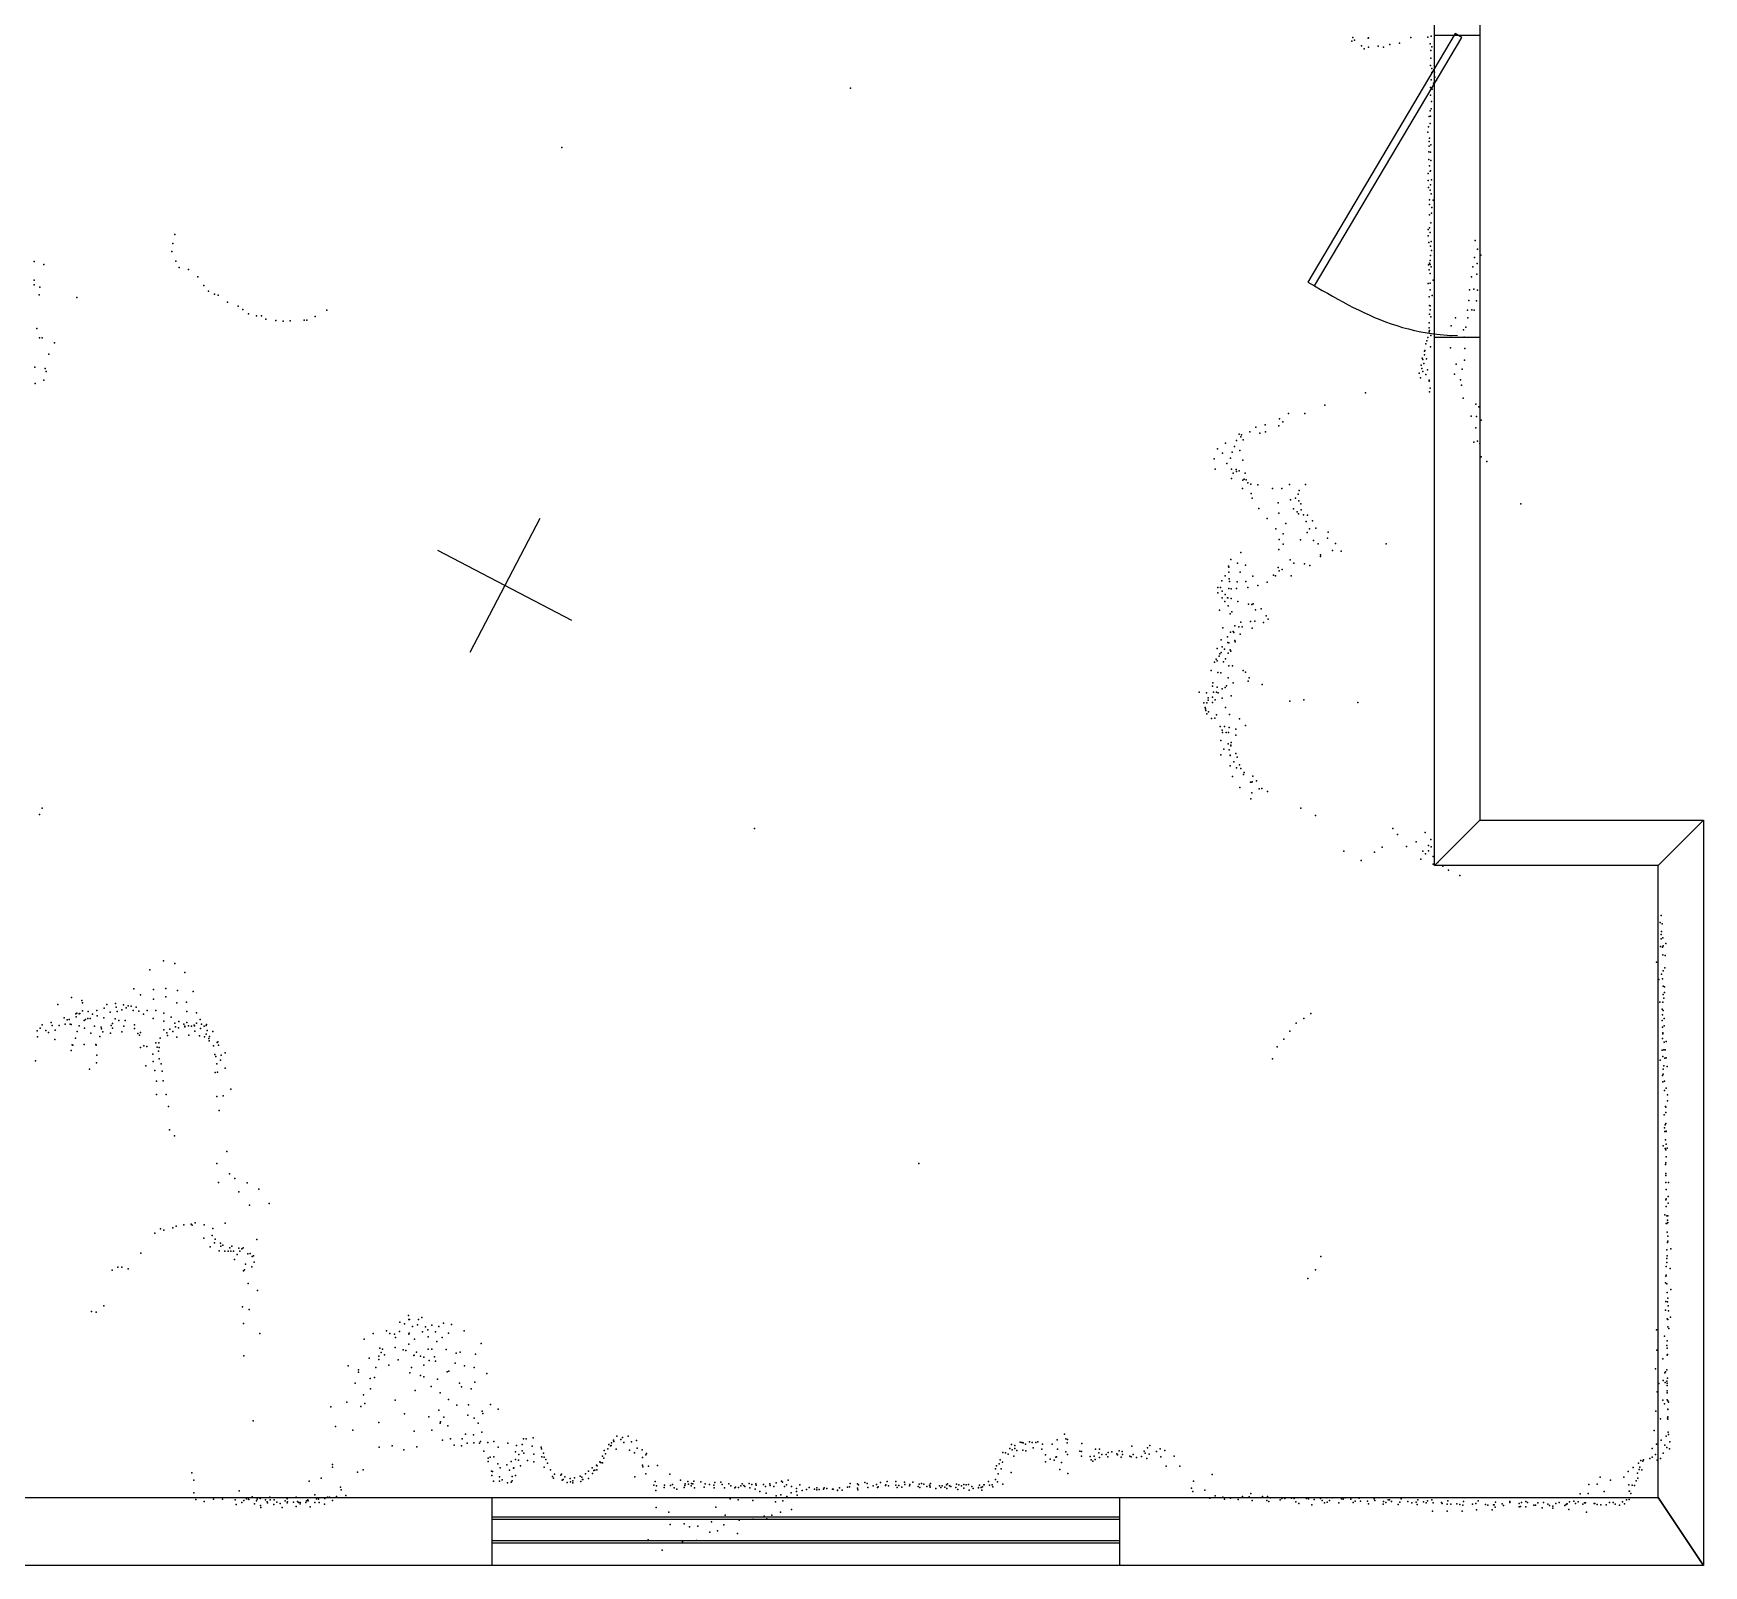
# Model space of a CAD drawing. Header units: millimetres. Extents: x -399 to 13959, y -15390 to 1030.
# Drawn here: x 8062 to 12480, y -15390 to -11336 of the extents above; entities that cross this region are included whole.
import ezdxf

# ---------------------------------------------------------------- set-up
doc = ezdxf.new("R2010")
doc.units = ezdxf.units.MM
for name, color, linetype in [('DOORS', 7, 'Continuous'), ('P', 9, 'Continuous'), ('PANOS', 10, 'Continuous'), ('ROOMS', 1, 'Continuous'), ('WALLS', 3, 'Continuous'), ('WINDOWS', 6, 'Continuous')]:
    doc.layers.add(name, color=color, linetype=linetype)

# ---------------------------------------------------------------- blocks, each defined once
blk = doc.blocks.new('1-Standard_3C')
for points in [[(-403.982, 5.64828), (253.382, 394.931), (263.573, 377.722), (-393.791, -11.5606), (-403.982, 5.64828)], [(263.573, 377.722), (275.367, 357.142), (283.15, 343.495), (290.844, 329.879), (298.429, 316.269), (305.882, 302.642), (313.184, 288.973), (320.313, 275.239), (327.249, 261.416), (333.971, 247.479), (340.456, 233.405), (346.686, 219.17), (352.638, 204.75), (358.291, 190.121), (363.626, 175.258), (368.62, 160.139), (373.253, 144.738), (377.503, 129.032), (381.351, 112.998), (384.774, 96.6102), (387.752, 79.8457), (390.265, 62.6802), (392.29, 45.0899), (393.807, 27.0508), (395.085, -0.90191)]]:
    blk.add_lwpolyline(points)
blk = doc.blocks.new('1-Standard_45')
for points in [[(-590, 42.9766), (589.999, 42.9766), (589.999, 32.9766), (-590, 32.9766), (-590, 42.9766)], [(-590.014, -44.0958), (589.985, -44.0958), (589.985, -54.0958), (-590.014, -54.0958), (-590.014, -44.0958)]]:
    blk.add_lwpolyline(points)

msp = doc.modelspace()

# ---------------------------------------------------------------- linework, layer by layer
at = {"layer": 'DOORS'}
msp.add_lwpolyline([(11888.2, -11340.9), (11888.2, -12140.9), (11768.2, -12140.9), (11768.2, -11340.9), (11888.2, -11340.9)], dxfattribs=at)
at = {"layer": 'P'}
for p in [(11552, -11347), (11592, -11349), (11593, -11348), (11705, -11347), (11750, -11346), (11759, -11344), (11549, -11357), (11556, -11354), (11575, -11369), (11582, -11377), (11593, -11373), (11619, -11370), (11633, -11373), (11650, -11366), (11675, -11362), (11756, -11364), (11758, -11382), (11761, -11372), (11757, -11421), (11758, -11402), (11761, -11429), (11761, -11440), (11768, -11439), (10223, -11481), (11757, -11480), (11759, -11459), (11762, -11484), (11765, -11468), (11769, -11452), (11773, -11460), (11757, -11500), (11760, -11517), (11754, -11556), (11756, -11541), (11757, -11555), (11759, -11536), (11750, -11598), (11752, -11584), (11755, -11614), (11756, -11575), (9460, -11638), (11753, -11650), (11754, -11622), (11754, -11635), (11757, -11651), (11758, -11631), (11753, -11670), (11755, -11687), (11756, -11701), (11757, -11700), (11758, -11673), (11751, -11707), (11751, -11726), (11752, -11744), (11757, -11737), (11760, -11724), (11755, -11777), (11755, -11789), (11756, -11751), (11759, -11761), (11764, -11778), (11755, -11816), (11758, -11838), (11760, -11812), (11761, -11797), (8436, -11868), (11751, -11855), (11751, -11872), (11755, -11851), (11756, -11863), (8428, -11913), (8431, -11892), (11753, -11890), (11757, -11899), (11757, -11924), (11759, -11887), (11760, -11911), (11875, -11884), (11882, -11907), (11890, -11923), (8064, -11940), (8090, -11948), (8439, -11939), (8448, -11956), (8472, -11961), (11752, -11949), (11754, -11962), (11755, -11944), (11756, -11937), (11756, -11948), (11759, -11954), (11869, -11954), (11874, -11929), (11881, -11945), (8064, -11989), (8064, -12002), (8079, -12008), (8497, -11980), (8513, -12003), (11751, -11998), (11756, -11972), (11756, -11997), (11756, -12015), (11764, -11989), (11860, -12015), (11866, -11980), (11872, -12013), (11880, -11973), (8077, -12028), (8177, -12035), (8525, -12018), (8541, -12026), (8551, -12029), (8575, -12047), (8604, -12058), (11754, -12033), (11755, -12056), (11756, -12057), (11762, -12030), (11859, -12043), (11879, -12044), (11882, -12016), (8616, -12067), (8631, -12078), (8652, -12084), (8665, -12084), (8677, -12092), (8703, -12096), (8723, -12098), (8741, -12097), (8778, -12095), (8785, -12095), (8807, -12085), (8838, -12069), (11754, -12102), (11755, -12079), (11756, -12068), (11758, -12086), (11823, -12089), (11855, -12069), (11856, -12089), (11867, -12068), (11873, -12069), (8071, -12117), (8078, -12142), (8085, -12142), (11750, -12141), (11754, -12115), (11754, -12126), (11755, -12122), (11758, -12136), (11811, -12140), (11812, -12110), (11845, -12121), (11846, -12140), (11851, -12114), (8103, -12185), (8118, -12155), (11741, -12177), (11741, -12187), (11742, -12175), (11745, -12158), (11748, -12150), (11757, -12166), (11810, -12168), (11848, -12170), (8066, -12219), (8093, -12223), (8096, -12231), (11727, -12235), (11733, -12214), (11734, -12223), (11735, -12196), (11737, -12199), (11737, -12231), (11740, -12210), (11747, -12197), (11749, -12226), (11825, -12211), (11841, -12225), (11847, -12201), (8067, -12263), (8090, -12254), (11731, -12248), (11745, -12239), (11754, -12254), (11754, -12256), (11756, -12275), (11821, -12238), (11837, -12253), (11839, -12267), (11478, -12320), (11585, -12287), (11755, -12285), (11844, -12301), (11877, -12317), (11885, -12324), (11358, -12356), (11367, -12364), (11382, -12342), (11425, -12342), (11865, -12349), (11879, -12350), (11891, -12360), (11244, -12413), (11251, -12397), (11256, -12404), (11257, -12398), (11262, -12412), (11279, -12390), (11295, -12378), (11306, -12394), (11320, -12372), (11321, -12390), (11356, -12375), (11877, -12380), (11194, -12435), (11207, -12447), (11215, -12420), (11233, -12444), (11239, -12429), (11253, -12440), (11872, -12418), (11882, -12415), (11888, -12421), (11891, -12457), (11185, -12462), (11188, -12489), (11219, -12474), (11228, -12460), (11231, -12489), (11235, -12500), (11243, -12490), (11244, -12495), (11251, -12494), (11261, -12465), (11267, -12500), (11906, -12469), (11231, -12514), (11260, -12540), (11261, -12518), (11264, -12516), (11270, -12517), (11274, -12525), (11282, -12529), (11301, -12531), (11339, -12540), (11364, -12540), (11384, -12530), (11427, -12530), (11283, -12554), (11286, -12566), (11354, -12578), (11387, -12570), (11400, -12566), (11407, -12555), (11409, -12573), (11410, -12546), (11414, -12581), (11996, -12581), (11303, -12593), (11325, -12620), (11356, -12606), (11375, -12633), (11395, -12594), (11405, -12602), (11408, -12607), (11415, -12597), (11421, -12610), (11428, -12628), (11432, -12611), (11445, -12626), (11348, -12647), (11357, -12675), (11368, -12660), (11413, -12676), (11431, -12657), (11437, -12647), (11448, -12678), (11454, -12645), (11485, -12672), (11487, -12656), (11256, -12710), (11356, -12702), (11368, -12688), (11460, -12687), (11466, -12716), (11466, -12720), (11498, -12704), (11506, -12686), (11521, -12706), (11640, -12687), (11223, -12746), (11224, -12748), (11224, -12762), (11229, -12728), (11247, -12738), (11254, -12762), (11268, -12743), (11354, -12749), (11357, -12758), (11365, -12755), (11386, -12729), (11396, -12738), (11424, -12740), (11438, -12744), (11195, -12802), (11202, -12802), (11205, -12785), (11214, -12771), (11224, -12805), (11225, -12779), (11226, -12786), (11230, -12806), (11244, -12805), (11246, -12787), (11269, -12786), (11274, -12802), (11287, -12772), (11301, -12797), (11325, -12788), (11342, -12770), (11347, -12771), (11389, -12771), (11195, -12816), (11206, -12812), (11206, -12830), (11213, -12839), (11214, -12821), (11220, -12830), (11221, -12830), (11222, -12851), (11230, -12831), (11248, -12839), (11276, -12846), (11285, -12847), (11288, -12845), (11199, -12862), (11227, -12872), (11232, -12867), (11256, -12894), (11281, -12892), (11293, -12891), (11294, -12861), (11309, -12859), (11316, -12895), (11323, -12877), (11328, -12886), (11204, -12941), (11208, -12909), (11220, -12933), (11228, -12920), (11235, -12919), (11237, -12921), (11240, -12904), (11240, -12942), (11250, -12906), (11254, -12926), (11259, -12906), (11286, -12910), (11193, -12964), (11198, -12984), (11200, -12978), (11204, -12974), (11206, -12959), (11212, -12965), (11221, -12948), (11222, -12976), (11224, -12949), (11227, -12967), (11229, -12971), (11241, -12946), (11177, -13022), (11186, -13000), (11190, -12992), (11193, -12996), (11195, -13027), (11203, -13028), (11210, -12999), (11215, -12991), (11224, -13009), (11234, -13009), (11262, -13022), (11268, -13026), (11181, -13063), (11182, -13054), (11193, -13066), (11206, -13070), (11214, -13067), (11218, -13062), (11222, -13041), (11235, -13054), (11275, -13050), (11278, -13041), (11312, -13059), (11145, -13079), (11158, -13107), (11161, -13120), (11165, -13081), (11166, -13107), (11169, -13094), (11169, -13100), (11181, -13092), (11181, -13106), (11183, -13079), (11188, -13099), (11191, -13079), (11196, -13081), (11206, -13095), (11215, -13120), (11230, -13089), (11385, -13103), (11422, -13099), (11565, -13106), (11162, -13123), (11163, -13128), (11166, -13136), (11170, -13131), (11178, -13149), (11187, -13148), (11191, -13139), (11226, -13138), (11252, -13150), (11201, -13170), (11203, -13207), (11206, -13180), (11207, -13186), (11212, -13170), (11217, -13186), (11223, -13186), (11225, -13173), (11242, -13177), (11242, -13193), (11268, -13167), (11203, -13245), (11211, -13230), (11222, -13216), (11225, -13232), (11227, -13246), (11227, -13247), (11229, -13219), (11229, -13221), (11230, -13212), (11242, -13241), (11246, -13251), (11227, -13274), (11237, -13263), (11244, -13279), (11252, -13271), (11256, -13281), (11264, -13292), (11234, -13302), (11253, -13331), (11263, -13297), (11281, -13317), (11285, -13317), (11286, -13316), (11287, -13301), (11297, -13314), (11304, -13335), (11311, -13334), (11282, -13361), (11285, -13345), (11326, -13342), (8078, -13403), (8085, -13386), (11414, -13386), (11453, -13405), (9969, -13440), (11658, -13440), (11670, -13456), (11743, -13450), (11758, -13469), (11528, -13500), (11609, -13502), (11629, -13489), (11694, -13487), (11719, -13475), (11737, -13500), (11744, -13507), (11752, -13485), (11752, -13499), (11759, -13488), (11764, -13514), (11574, -13524), (11732, -13521), (11764, -13534), (11777, -13530), (11790, -13539), (11805, -13550), (11835, -13564), (12365, -13688), (12367, -13670), (12370, -13692), (12367, -13720), (12367, -13732), (12368, -13712), (12372, -13729), (12366, -13752), (12371, -13754), (12372, -13774), (12373, -13750), (12378, -13776), (12380, -13744), (8370, -13814), (8406, -13790), (8436, -13797), (8463, -13821), (12355, -13793), (12368, -13825), (12373, -13816), (12377, -13808), (8328, -13864), (8380, -13866), (8412, -13863), (8443, -13868), (8485, -13871), (12361, -13839), (12371, -13837), (12373, -13857), (12376, -13859), (8127, -13905), (8163, -13887), (8190, -13895), (8192, -13901), (8249, -13915), (8256, -13905), (8279, -13903), (8281, -13912), (8300, -13906), (8307, -13914), (8313, -13909), (8321, -13910), (8334, -13912), (8345, -13880), (8380, -13891), (8412, -13885), (8441, -13901), (8467, -13899), (12364, -13899), (12372, -13899), (12373, -13879), (12374, -13889), (12376, -13874), (8085, -13959), (8109, -13953), (8143, -13941), (8146, -13957), (8151, -13946), (8157, -13945), (8159, -13957), (8162, -13958), (8174, -13930), (8175, -13938), (8177, -13928), (8183, -13930), (8185, -13929), (8192, -13922), (8196, -13948), (8200, -13945), (8206, -13942), (8207, -13924), (8212, -13942), (8218, -13931), (8230, -13921), (8231, -13935), (8248, -13941), (8265, -13926), (8271, -13956), (8278, -13943), (8284, -13924), (8288, -13948), (8296, -13919), (8305, -13948), (8326, -13921), (8329, -13959), (8341, -13923), (8353, -13931), (8363, -13921), (8379, -13942), (8386, -13921), (8407, -13928), (8407, -13949), (8426, -13939), (8436, -13955), (8447, -13950), (8460, -13957), (8468, -13924), (8468, -13953), (8493, -13927), (8493, -13955), (8503, -13945), (8507, -13957), (8520, -13958), (11402, -13955), (11422, -13942), (11441, -13929), (12370, -13918), (12370, -13948), (12371, -13933), (12373, -13921), (12375, -13942), (8072, -13975), (8073, -13991), (8080, -13968), (8095, -13974), (8102, -13979), (8112, -13961), (8119, -13998), (8120, -13973), (8130, -13961), (8173, -13994), (8178, -13977), (8183, -13962), (8197, -13968), (8214, -13981), (8224, -13963), (8238, -13990), (8241, -13965), (8242, -13970), (8246, -13978), (8266, -13981), (8268, -13961), (8271, -13968), (8296, -13978), (8301, -13963), (8329, -13969), (8338, -13982), (8343, -13986), (8345, -13979), (8397, -13994), (8407, -13972), (8415, -13980), (8417, -13987), (8423, -13971), (8431, -13977), (8438, -13964), (8441, -13992), (8446, -13967), (8463, -13963), (8463, -13964), (8472, -13962), (8473, -13986), (8480, -13963), (8487, -13960), (8488, -13962), (8489, -13976), (8501, -13988), (8504, -13969), (8514, -13963), (8515, -13991), (8519, -13961), (8519, -13984), (8522, -13974), (8526, -13995), (8527, -14001), (8528, -13990), (8537, -13977), (11369, -13997), (11385, -13976), (12371, -13965), (12371, -13995), (12372, -13980), (12372, -13983), (12375, -13962), (12381, -14003), (8162, -14027), (8165, -14012), (8166, -14013), (8196, -14011), (8227, -14011), (8228, -14013), (8230, -14039), (8345, -14019), (8354, -14015), (8362, -14016), (8378, -14037), (8386, -14007), (8389, -14018), (8393, -14029), (8394, -14007), (8395, -14019), (8538, -14015), (8542, -14038), (8545, -14043), (8548, -14006), (8550, -14004), (8552, -14013), (8559, -14039), (8569, -14033), (11352, -14017), (12370, -14026), (12372, -14043), (12374, -14025), (12375, -14005), (12377, -14047), (12378, -14025), (12381, -14046), (8068, -14054), (8210, -14076), (8229, -14060), (8359, -14068), (8379, -14056), (8383, -14080), (8395, -14049), (8400, -14062), (8403, -14082), (8543, -14085), (8547, -14062), (8549, -14084), (8557, -14053), (8569, -14074), (11339, -14049), (12365, -14053), (12373, -14076), (12373, -14090), (12374, -14068), (12383, -14069), (8388, -14108), (8405, -14107), (8584, -14129), (12371, -14093), (12372, -14110), (12376, -14108), (12376, -14133), (12381, -14127), (8388, -14143), (8413, -14143), (8419, -14175), (8547, -14149), (8564, -14147), (12379, -14175), (12380, -14177), (12384, -14144), (12384, -14160), (8553, -14186), (12375, -14197), (12378, -14224), (12380, -14191), (12380, -14220), (8422, -14237), (8435, -14253), (12376, -14232), (12377, -14241), (12379, -14263), (12381, -14240), (12381, -14241), (8574, -14294), (12373, -14279), (12378, -14286), (12380, -14290), (12381, -14275), (12381, -14308), (12383, -14285), (8547, -14326), (8581, -14353), (10404, -14326), (12379, -14329), (12380, -14324), (12380, -14352), (8552, -14376), (8595, -14366), (8605, -14401), (8627, -14377), (8658, -14394), (12380, -14358), (12380, -14376), (12381, -14395), (12387, -14376), (8634, -14436), (8686, -14432), (12380, -14422), (12381, -14419), (12381, -14440), (12386, -14413), (12386, -14431), (8460, -14488), (8479, -14486), (8482, -14489), (8490, -14483), (8514, -14488), (8569, -14484), (12377, -14462), (12381, -14485), (12382, -14464), (12382, -14485), (12384, -14476), (12385, -14464), (12385, -14482), (8383, -14510), (8398, -14499), (8407, -14502), (8431, -14496), (8440, -14492), (8513, -14523), (8535, -14516), (8537, -14498), (8543, -14526), (8653, -14527), (12383, -14508), (12385, -14518), (12385, -14531), (8346, -14563), (8530, -14546), (8541, -14536), (8553, -14557), (8557, -14537), (8558, -14545), (8563, -14542), (8568, -14558), (8577, -14558), (8582, -14549), (8584, -14558), (8587, -14545), (8591, -14558), (8601, -14567), (8605, -14550), (8608, -14558), (8613, -14552), (8617, -14549), (8629, -14565), (8635, -14564), (8641, -14572), (8644, -14570), (11467, -14572), (12382, -14554), (12382, -14577), (12383, -14570), (12384, -14535), (12393, -14552), (8270, -14608), (8285, -14600), (8296, -14600), (8313, -14605), (8594, -14580), (8618, -14610), (8620, -14607), (8623, -14592), (8640, -14599), (8646, -14587), (11453, -14607), (12381, -14598), (12381, -14621), (12382, -14588), (12391, -14604), (8630, -14643), (8655, -14662), (11433, -14630), (12379, -14642), (12380, -14624), (12382, -14644), (12393, -14659), (8248, -14702), (8615, -14705), (12380, -14691), (12383, -14667), (12384, -14692), (12385, -14682), (12386, -14702), (8216, -14717), (8228, -14719), (8618, -14749), (8633, -14712), (9031, -14746), (9044, -14750), (9054, -14728), (9055, -14739), (9057, -14739), (9078, -14753), (9081, -14739), (9089, -14733), (9116, -14754), (9147, -14748), (9168, -14752), (12379, -14714), (12383, -14737), (12385, -14739), (12387, -14716), (12392, -14732), (8661, -14776), (8937, -14791), (8961, -14776), (8996, -14769), (9005, -14776), (9017, -14777), (9020, -14786), (9030, -14770), (9055, -14777), (9056, -14775), (9065, -14757), (9070, -14791), (9091, -14771), (9099, -14758), (9105, -14766), (9106, -14784), (9126, -14771), (9129, -14797), (9134, -14757), (9143, -14786), (9160, -14775), (9201, -14769), (12355, -14766), (12376, -14783), (12383, -14795), (12385, -14758), (12388, -14762), (8619, -14835), (8950, -14841), (8976, -14836), (8978, -14814), (8982, -14826), (8985, -14817), (8991, -14832), (9019, -14813), (9040, -14819), (9047, -14821), (9055, -14804), (9068, -14834), (9069, -14833), (9075, -14825), (9086, -14836), (9095, -14838), (9106, -14817), (9116, -14817), (9123, -14837), (9154, -14818), (9180, -14828), (9191, -14825), (9231, -14830), (9246, -14802), (12356, -14820), (12382, -14807), (12383, -14814), (12383, -14833), (12384, -14831), (8895, -14861), (8922, -14872), (8922, -14878), (8968, -14866), (8976, -14844), (9002, -14859), (9027, -14845), (9058, -14880), (9062, -14866), (9086, -14887), (9095, -14859), (9109, -14847), (9126, -14849), (9156, -14877), (9161, -14875), (9178, -14854), (9202, -14861), (9228, -14866), (9261, -14881), (12352, -14869), (12372, -14843), (12377, -14880), (12379, -14877), (12382, -14872), (8913, -14907), (8953, -14895), (8954, -14922), (8964, -14892), (9072, -14926), (9095, -14890), (9114, -14916), (9131, -14896), (9189, -14907), (9194, -14917), (9220, -14922), (9230, -14904), (12357, -14930), (12361, -14908), (12373, -14900), (12378, -14905), (12382, -14902), (12383, -14907), (12383, -14913), (12383, -14927), (12384, -14894), (8849, -14970), (8891, -14957), (8928, -14969), (8935, -14938), (8939, -14961), (9019, -14952), (9138, -14933), (9160, -14950), (9182, -14965), (9213, -14964), (9271, -14963), (12372, -14952), (12376, -14962), (12383, -14933), (12383, -14951), (12385, -14954), (12387, -14957), (8643, -15007), (8976, -15011), (9044, -14988), (9108, -14996), (9134, -14978), (9138, -15013), (9139, -15009), (9148, -14997), (9211, -14992), (9228, -15000), (9238, -15013), (9249, -14981), (9251, -14987), (9291, -14976), (12353, -14981), (12366, -15001), (12384, -15000), (12385, -14976), (12385, -14977), (12385, -14996), (12385, -15002), (8861, -15022), (8907, -15031), (9069, -15034), (9116, -15031), (9144, -15058), (9158, -15020), (9165, -15054), (9196, -15054), (9205, -15042), (9226, -15044), (9245, -15061), (9248, -15037), (9280, -15061), (9358, -15054), (9365, -15054), (9384, -15052), (9596, -15058), (9597, -15061), (9605, -15047), (9616, -15056), (9620, -15051), (9635, -15047), (9644, -15062), (9657, -15059), (10672, -15063), (10697, -15062), (10719, -15062), (10770, -15057), (10789, -15042), (10793, -15054), (10797, -15056), (12349, -15032), (12367, -15058), (12381, -15047), (12386, -15037), (12387, -15043), (12390, -15062), (8977, -15076), (9011, -15073), (9042, -15083), (9076, -15075), (9175, -15071), (9194, -15073), (9209, -15066), (9227, -15065), (9242, -15066), (9253, -15087), (9264, -15064), (9265, -15105), (9270, -15103), (9280, -15102), (9291, -15076), (9317, -15066), (9337, -15089), (9340, -15072), (9346, -15096), (9355, -15069), (9355, -15086), (9359, -15092), (9381, -15074), (9386, -15095), (9405, -15076), (9406, -15081), (9407, -15102), (9411, -15092), (9413, -15103), (9567, -15100), (9571, -15105), (9572, -15085), (9575, -15094), (9581, -15081), (9584, -15069), (9588, -15073), (9590, -15072), (9591, -15065), (9603, -15082), (9624, -15064), (9639, -15084), (9652, -15091), (9659, -15079), (9672, -15083), (9673, -15104), (9682, -15097), (9684, -15093), (10626, -15090), (10633, -15091), (10640, -15095), (10645, -15080), (10649, -15069), (10651, -15083), (10655, -15100), (10658, -15072), (10658, -15080), (10663, -15085), (10676, -15064), (10679, -15084), (10680, -15065), (10686, -15068), (10687, -15086), (10704, -15064), (10706, -15078), (10713, -15064), (10729, -15082), (10731, -15068), (10739, -15097), (10751, -15108), (10757, -15068), (10766, -15103), (10768, -15102), (10771, -15082), (10793, -15089), (10796, -15065), (10797, -15096), (10830, -15087), (10834, -15088), (10834, -15100), (10835, -15067), (10857, -15101), (10868, -15100), (10871, -15082), (10880, -15091), (10882, -15082), (10882, -15104), (10888, -15096), (10899, -15096), (10904, -15102), (10905, -15090), (10914, -15089), (10928, -15094), (10929, -15097), (10934, -15086), (10939, -15103), (10942, -15088), (10943, -15096), (10962, -15100), (10966, -15102), (10967, -15074), (10971, -15096), (10980, -15104), (10993, -15101), (11000, -15087), (11003, -15092), (11007, -15106), (11009, -15078), (11013, -15095), (11015, -15072), (11033, -15088), (11042, -15081), (11044, -15102), (11055, -15085), (11079, -15100), (12337, -15106), (12344, -15080), (12344, -15103), (12352, -15096), (12355, -15068), (12366, -15106), (12373, -15092), (12377, -15071), (12382, -15077), (12389, -15081), (8481, -15144), (8853, -15122), (8853, -15129), (8919, -15142), (8934, -15136), (9265, -15114), (9274, -15140), (9275, -15151), (9276, -15141), (9290, -15120), (9297, -15131), (9314, -15123), (9321, -15137), (9326, -15114), (9332, -15132), (9333, -15131), (9337, -15109), (9337, -15151), (9345, -15111), (9350, -15126), (9369, -15112), (9386, -15115), (9413, -15129), (9417, -15109), (9422, -15119), (9430, -15136), (9440, -15148), (9457, -15150), (9459, -15148), (9522, -15147), (9530, -15140), (9540, -15131), (9541, -15146), (9544, -15138), (9547, -15137), (9551, -15124), (9552, -15136), (9553, -15126), (9560, -15115), (9562, -15117), (9566, -15118), (9567, -15118), (9673, -15124), (9674, -15128), (9682, -15147), (9689, -15127), (9713, -15125), (9745, -15148), (10607, -15134), (10609, -15126), (10614, -15147), (10616, -15120), (10619, -15110), (10622, -15134), (10625, -15116), (10648, -15143), (10739, -15115), (10762, -15111), (10777, -15135), (10781, -15117), (10798, -15146), (10860, -15110), (10864, -15113), (10870, -15109), (11058, -15127), (11094, -15127), (11180, -15149), (12280, -15141), (12293, -15130), (12305, -15145), (12307, -15119), (12309, -15135), (12311, -15129), (12314, -15112), (12316, -15136), (12319, -15113), (12321, -15110), (12357, -15111), (8486, -15164), (8606, -15192), (8791, -15166), (8823, -15158), (8874, -15182), (8876, -15189), (9279, -15166), (9295, -15155), (9295, -15166), (9302, -15163), (9316, -15171), (9326, -15169), (9328, -15154), (9328, -15165), (9435, -15154), (9438, -15158), (9461, -15164), (9463, -15162), (9468, -15155), (9474, -15170), (9482, -15159), (9483, -15168), (9489, -15165), (9489, -15171), (9493, -15157), (9508, -15153), (9510, -15167), (9513, -15156), (9514, -15162), (9515, -15162), (9530, -15159), (9653, -15155), (9703, -15177), (9707, -15167), (9708, -15191), (9710, -15179), (9730, -15183), (9731, -15177), (9747, -15178), (9752, -15175), (9757, -15184), (9764, -15187), (9774, -15164), (9783, -15183), (9785, -15178), (9786, -15173), (9793, -15167), (9795, -15174), (9802, -15179), (9803, -15172), (9806, -15173), (9809, -15166), (9811, -15184), (9827, -15168), (9836, -15182), (9839, -15173), (9850, -15175), (9862, -15177), (9863, -15184), (9864, -15170), (9880, -15169), (9884, -15175), (9890, -15184), (9901, -15173), (9907, -15179), (9917, -15184), (9919, -15182), (9927, -15183), (9933, -15179), (9937, -15173), (9941, -15178), (9944, -15180), (9955, -15172), (9957, -15184), (9962, -15175), (9971, -15187), (9973, -15173), (9974, -15177), (9983, -15194), (9993, -15175), (9998, -15180), (10010, -15173), (10011, -15178), (10020, -15180), (10027, -15171), (10041, -15166), (10043, -15169), (10049, -15180), (10054, -15176), (10058, -15164), (10067, -15180), (10080, -15186), (10080, -15194), (10089, -15176), (10095, -15191), (10107, -15188), (10114, -15183), (10128, -15187), (10134, -15184), (10134, -15189), (10140, -15188), (10152, -15187), (10154, -15184), (10161, -15186), (10176, -15187), (10177, -15187), (10189, -15190), (10189, -15191), (10194, -15184), (10201, -15190), (10215, -15182), (10221, -15181), (10222, -15172), (10242, -15173), (10242, -15185), (10243, -15189), (10244, -15176), (10261, -15170), (10267, -15172), (10269, -15183), (10283, -15179), (10292, -15175), (10295, -15183), (10296, -15181), (10303, -15170), (10316, -15178), (10317, -15176), (10320, -15167), (10324, -15179), (10343, -15167), (10343, -15177), (10347, -15183), (10351, -15178), (10359, -15182), (10366, -15169), (10367, -15175), (10379, -15179), (10380, -15175), (10388, -15169), (10402, -15180), (10405, -15174), (10407, -15183), (10411, -15172), (10417, -15174), (10425, -15180), (10432, -15177), (10433, -15179), (10434, -15182), (10435, -15172), (10449, -15186), (10459, -15179), (10462, -15183), (10466, -15179), (10473, -15182), (10477, -15176), (10478, -15186), (10480, -15173), (10485, -15179), (10489, -15180), (10502, -15183), (10504, -15174), (10507, -15188), (10510, -15176), (10517, -15179), (10523, -15175), (10523, -15185), (10529, -15176), (10535, -15175), (10537, -15190), (10544, -15180), (10548, -15186), (10562, -15183), (10562, -15184), (10564, -15177), (10569, -15183), (10571, -15190), (10572, -15181), (10576, -15176), (10577, -15176), (10588, -15167), (10591, -15177), (10598, -15176), (10600, -15181), (10607, -15162), (10612, -15168), (10626, -15174), (11125, -15185), (11129, -15194), (11130, -15166), (11160, -15190), (12176, -15175), (12198, -15174), (12206, -15156), (12217, -15194), (12233, -15164), (12269, -15156), (12282, -15176), (12283, -15193), (12284, -15193), (12291, -15177), (12297, -15178), (12301, -15165), (12306, -15158), (8486, -15197), (8492, -15215), (8514, -15220), (8538, -15214), (8562, -15214), (8596, -15216), (8598, -15228), (8613, -15223), (8619, -15217), (8626, -15213), (8631, -15214), (8632, -15215), (8641, -15208), (8647, -15226), (8652, -15218), (8654, -15214), (8662, -15212), (8663, -15231), (8664, -15236), (8676, -15216), (8680, -15221), (8681, -15224), (8687, -15209), (8688, -15216), (8698, -15228), (8699, -15216), (8706, -15222), (8715, -15225), (8720, -15236), (8728, -15218), (8733, -15213), (8733, -15224), (8734, -15221), (8750, -15222), (8757, -15209), (8757, -15233), (8761, -15220), (8763, -15223), (8768, -15223), (8768, -15226), (8783, -15223), (8784, -15218), (8788, -15216), (8789, -15218), (8794, -15234), (8806, -15202), (8806, -15223), (8811, -15213), (8816, -15214), (8818, -15223), (8832, -15227), (8833, -15212), (8840, -15209), (8845, -15209), (8853, -15217), (8864, -15207), (8888, -15204), (9709, -15236), (9867, -15235), (9905, -15213), (9926, -15216), (9965, -15217), (10000, -15198), (10025, -15221), (10027, -15205), (10039, -15202), (10044, -15218), (10055, -15207), (10066, -15197), (10082, -15203), (11174, -15211), (11188, -15205), (11208, -15209), (11212, -15214), (11228, -15211), (11249, -15215), (11260, -15207), (11278, -15208), (11282, -15199), (11286, -15217), (11313, -15207), (11324, -15217), (11326, -15207), (11330, -15220), (11334, -15210), (11360, -15216), (11364, -15212), (11372, -15212), (11390, -15211), (11397, -15212), (11401, -15221), (11409, -15225), (11429, -15212), (11435, -15213), (11443, -15229), (11450, -15215), (11466, -15212), (11471, -15217), (11477, -15224), (11483, -15210), (11484, -15222), (11490, -15217), (11497, -15210), (11515, -15224), (11522, -15213), (11526, -15214), (11532, -15210), (11547, -15214), (11553, -15223), (11558, -15219), (11569, -15211), (11572, -15219), (11591, -15219), (11593, -15226), (11608, -15213), (11610, -15217), (11632, -15227), (11633, -15220), (11639, -15223), (11645, -15216), (11649, -15216), (11654, -15220), (11672, -15228), (11676, -15222), (11680, -15213), (11697, -15220), (11708, -15224), (11719, -15222), (11722, -15228), (11724, -15216), (11739, -15221), (11746, -15224), (11749, -15218), (11761, -15216), (11764, -15224), (11786, -15223), (11788, -15225), (11801, -15227), (11803, -15218), (11811, -15227), (11827, -15226), (11835, -15228), (11843, -15230), (11845, -15220), (11868, -15227), (11877, -15225), (11883, -15218), (11903, -15228), (11909, -15230), (11924, -15229), (11926, -15229), (11928, -15235), (11929, -15222), (11947, -15226), (11950, -15231), (11967, -15220), (11967, -15223), (11992, -15225), (11992, -15234), (11995, -15233), (11998, -15223), (12009, -15220), (12009, -15234), (12014, -15223), (12031, -15230), (12035, -15230), (12041, -15224), (12053, -15237), (12056, -15223), (12068, -15227), (12072, -15231), (12081, -15232), (12081, -15238), (12089, -15225), (12098, -15223), (12113, -15231), (12116, -15228), (12117, -15227), (12119, -15226), (12125, -15221), (12136, -15219), (12141, -15225), (12148, -15221), (12153, -15200), (12160, -15227), (12165, -15224), (12167, -15224), (12174, -15199), (12190, -15225), (12192, -15225), (12198, -15228), (12208, -15229), (12222, -15229), (12231, -15223), (12240, -15223), (12246, -15227), (12257, -15230), (12265, -15221), (12270, -15226), (12276, -15216), (12283, -15215), (12287, -15199), (9743, -15248), (9746, -15281), (9783, -15279), (9856, -15274), (9888, -15282), (9892, -15256), (9929, -15269), (9965, -15267), (9995, -15259), (10002, -15266), (10015, -15256), (10038, -15248), (10067, -15241), (11763, -15246), (11801, -15246), (11841, -15246), (11879, -15242), (11920, -15242), (12123, -15241), (12170, -15248), (9688, -15321), (9779, -15327), (9797, -15287), (9816, -15323), (9819, -15285), (9851, -15301), (9871, -15298), (9924, -15305), (9725, -15349)]:
    msp.add_point(p, dxfattribs=at)
at = {"layer": 'PANOS'}
for points in [[(9401.64, -12619.9), (9216.19, -12974.3)], [(9486.13, -12889.8), (9131.71, -12704.4)]]:
    msp.add_lwpolyline(points, dxfattribs=at)
at = {"layer": 'ROOMS'}
msp.add_lwpolyline([(7976.21, -11205.7), (7976.34, -11320), (7981.34, -11320), (7981.36, -11724.7), (7981.51, -14078.4), (7981.51, -14078.4), (7981.57, -14416.7), (7981.57, -14416.7), (7981.57, -15209.6), (12359.6, -15209.6), (12359.6, -13537.5), (11768.2, -13537.5), (11768.2, -11205.7), (10290.6, -11205.7), (7976.21, -11205.7)], close=True, dxfattribs=at)
at = {"layer": 'WALLS'}
for points in [[(11888.2, -11205.7), (11888.2, -13417.5), (11828.2, -13477.5), (11768.2, -13537.5), (11768.2, -11205.7), (11828.2, -11130.7), (11888.2, -11205.7)], [(11888.2, -13417.5), (12479.6, -13417.5), (12419.6, -13477.5), (12359.6, -13537.5), (11768.2, -13537.5), (11828.2, -13477.5), (11888.2, -13417.5)], [(12359.6, -15209.6), (12359.6, -13537.5), (12419.6, -13477.5), (12479.6, -13417.5), (12479.6, -15389.6), (12419.6, -15299.6), (12359.6, -15209.6)], [(12479.6, -15389.6), (7801.57, -15389.6), (7921.57, -15299.6), (7981.57, -15209.6), (12359.6, -15209.6), (12419.6, -15299.6), (12479.6, -15389.6)]]:
    msp.add_lwpolyline(points, dxfattribs=at)
at = {"layer": 'WINDOWS'}
msp.add_lwpolyline([(10935.1, -15389.6), (9275.11, -15389.6), (9275.11, -15209.6), (10935.1, -15209.6), (10935.1, -15389.6)], dxfattribs=at)

# ---------------------------------------------------------------- block references
at = {"layer": 'DOORS', "yscale": -1, "rotation": 270}
msp.add_blockref('1-Standard_3C', (11828.2, -11740.9), dxfattribs=at)
at = {"layer": 'WINDOWS', "xscale": 1.40678, "yscale": 0.72, "rotation": 180}
msp.add_blockref('1-Standard_45', (10105.1, -15299.6), dxfattribs=at)

doc.saveas('drawing.dxf')
